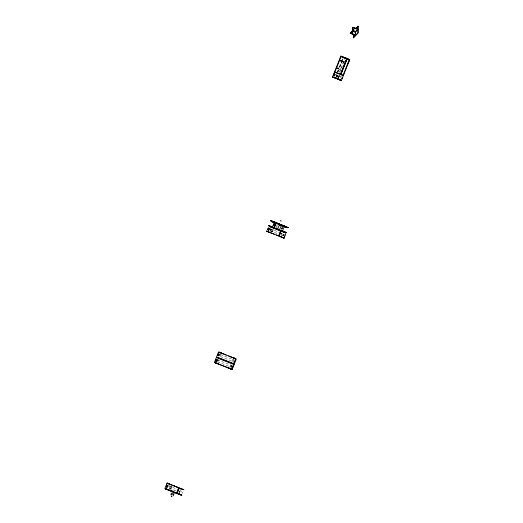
<?xml version="1.0" encoding="UTF-8"?>
<svg xmlns="http://www.w3.org/2000/svg" width="523" height="523" viewBox="0 0 523 523"><rect width="100%" height="100%" fill="white"/><g stroke="black" fill="none" stroke-linecap="round" stroke-linejoin="round"><path stroke-width="0.39" stroke-dasharray="2.62 1.96" d="M338.015 76.508L338.433 77.443M270.214 231.532L270.947 228.891M271.091 231.519L272.071 228.741M339.839 69.33L340.283 68.729L339.976 68.879M337.891 76.136C338.289 73.874 335.91 78.267 337.78 76.41M336.701 76.75L337.015 75.011L337.185 75.587A0.791 0.582 -63.9 0 1 336.864 76.286L336.688 76.476M169.315 488.835L170.818 485.723M336.178 76.495L336.897 74.959L336.374 76.378M171.067 486.743L171.021 485.697M337.237 75.881L337.204 75.103L337.355 75.658A0.771 0.588 -74.5 0 1 337.054 76.384L336.779 76.58L337.132 76.155M338.669 76.763L338.616 77.378L338.551 77.012M342.598 61.884C343.67 60.884 342.774 62.525 342.565 61.263M168.668 486.318L168.909 485.704M217.836 362.125L218.078 361.517M218.326 360.903L218.889 359.471M220.281 355.96L220.928 354.326M269.999 230.382L270.646 228.754M276.569 225.42L276.759 224.87M337.361 72.037L338.244 69.794M339.434 66.8L341.205 62.315M337.479 72.122L338.348 69.925M339.505 66.99L341.539 61.858M341.833 61.126L342.702 58.929M337.734 72.181L339.211 68.448M339.505 67.696L342.173 60.969M342.467 60.223L343.062 58.726M337.851 72.272L338.721 70.069M339.885 67.14L343.075 59.079M276.458 227.708L277.268 225.661M339.434 72.03L340.565 69.18M340.937 68.232L344.324 59.687M339.806 72.181L340.565 70.278M341.316 68.382L344.696 59.838M340.035 75.005L339.44 76.463M281.184 229.577L281.989 227.531M281.753 229.126L282.309 227.727M229.695 367.316L230.669 364.864M231.977 361.556L233.029 358.902M281.779 235.775L281.936 235.363M231.179 367.421L231.421 366.813A0.922 0.366 -60.8 0 1 230.813 366.826A0.922 0.366 -60.8 0 1 231.499 365.59A0.922 0.366 -60.8 0 1 231.866 366.08M231.663 366.198L232.068 365.178M233.219 362.276L233.376 361.87M283.505 235.272L283.747 234.657M344.141 62.093L344.526 61.825M339.002 76.332L339.499 76.051M169.164 486.397L169.583 485.73M336.838 76.142L336.635 76.456M272.019 231.329L271.339 232.035M338.126 76.234L339.067 75.835M272.542 230.669L273.026 230.179M170.969 487.959L170.995 487.632A5.178 4.89 -61.3 0 1 170.949 487.142M338.839 76.247L339.322 75.992M339.009 75.92L338.597 76.11A0.883 0.771 -61.3 0 0 338.42 76.208M169.537 487.358L169.478 487.331M342.415 60.936L345.912 62.329M342.774 62.021L344.147 62.564M339.152 69.186L340.519 69.729M334.877 74.155L340.918 76.554M336.498 76.691L340.277 78.189M276.667 224.903L277.092 225.073M276.412 226.792L277.262 227.126M281.086 228.643L281.511 228.813M270.169 228.754L279.445 232.434M270.979 229.721C270.012 229.336 272.084 230.159 271.091 229.76M270.208 230.754L278.053 233.866M281.622 235.285L283.048 235.847M220.405 354.548L233.925 359.916M220.477 356.562L233.245 361.628M217.457 359.804L231.728 365.472M217.529 361.818L231.048 367.185M168.471 485.723L177.487 489.299M169.295 488.037L176.807 491.012M172.028 490.012L172.865 490.345M173.695 490.672L174.532 491.005M338.446 77.339L338.276 76.92M171.001 487.828L171.008 488.273M272.718 230.087A5.178 4.89 -61.3 0 1 272.731 229.636M273.49 229.466A1.157 1.059 -72.8 0 1 273.307 229.643M273.372 229.898A5.178 4.7 -66.3 0 1 273.071 230.231M271.757 232.075A1.157 1.059 -64.5 0 1 272.254 231.205M272.293 231.042A5.178 4.772 -71.1 0 1 272.581 230.715M272.712 230.774A5.178 4.55 -73.7 0 1 272.699 231.212M272.627 231.356A1.157 1.066 -69.5 0 1 272.522 232.094M231.879 366.152A0.922 0.366 -61.5 0 1 232.081 365.923M233.402 361.511A0.922 0.366 -60.8 0 1 233.166 360.733A0.922 0.366 -60.8 0 1 234.088 360.046M231.441 367.283A0.922 0.366 -61.2 0 1 231.29 366.558A0.922 0.366 -61.2 0 1 232.068 365.642M181.35 491.633A0.922 0.366 -75.5 0 1 181.756 491.058M171.152 486.998A1.157 1.053 -67.8 0 1 171.269 486.227M171.982 486.377A1.157 1.059 -72.8 0 1 171.524 487.142M171.596 487.403A5.178 4.7 -66.3 0 1 171.289 487.737L170.766 488.175A5.178 4.772 -71.1 0 0 170.511 488.541M170.204 488.985A1.157 1.059 -64.5 0 1 170.478 488.704M170.929 488.279A5.178 4.55 -73.7 0 1 170.916 488.717M170.844 488.861A1.157 1.066 -69.5 0 1 170.714 489.652M283.087 234.683A0.922 0.373 -75.4 0 1 283.649 234.114M283.008 235.742A0.922 0.373 -75.4 0 1 282.95 235.291M283.773 235.017A0.922 0.366 -61.3 0 1 283.584 235.357M283.734 235.004A0.922 0.373 -74.9 0 0 283.649 235.33A0.922 0.373 -74.9 0 1 283.747 235.089M283.263 235.35A0.922 0.366 -61.6 0 1 283.734 234.533M282.191 227.59A0.915 0.36 -82.8 0 1 282.041 228.518A0.915 0.36 -82.8 0 1 281.655 228.832M281.413 228.708A0.915 0.36 -53.9 0 1 281.269 228.185M282.44 228.394A0.915 0.36 -55.2 0 1 282.185 228.675M281.851 228.688A0.915 0.36 -81.5 0 1 282.047 227.413M281.936 228.924A0.915 0.36 -56.1 0 1 282.427 227.714M341.133 77.09A0.869 0.34 -82.5 0 1 341.251 76.901M340.754 77.129A0.869 0.34 -83.7 0 1 341.244 76.763M340.695 78.071A0.869 0.34 -83.7 0 1 340.682 77.489"/><path stroke-width="0.78" d="M337.891 68.428L338.231 68.539M340.839 60.995L341.173 61.106M337.57 68.278L338.59 68.683M340.512 60.903L341.532 61.25M180.468 489.744L180.402 490.267M336.452 68.101L336.374 67.31L339.094 60.439M339.394 60.675L336.76 67.552M170.831 494.928L171.413 493.012M171.721 494.863L172.413 493.012M174.237 493.594L173.224 495.869M173.335 493.594L172.845 494.83M281.054 225.655L281.165 225.707A9.421 1.504 25.7 0 0 284.159 226.897A9.584 1.504 25.7 0 0 288.265 227.655L270.705 220.333L270.568 220.654A9.584 1.543 17.5 0 0 274.072 222.935A9.434 1.536 17.5 0 0 274.706 223.203M345.298 70.775L347.991 63.969M348.24 63.342L349.71 59.622L348.141 63.584M165.994 489.129L164.817 488.678L167.02 483.121L167.961 483.494M284.185 238.135L286.127 232.474M224.707 366.492L214.378 362.419L218.522 351.966L220.451 352.737M166.785 487.227L167.105 486.416M167.183 486.207L167.589 485.187M268.92 229.257L269.084 228.845M272.45 227.08L274.091 222.935L275.451 222.883M339.329 59.844L340.872 56.124M336.786 78.698L332.53 77.012L336.152 67.872M341.46 56.739L341.042 56.569L339.695 59.897M336.524 67.872L334.929 71.913L343.166 75.175L349.161 59.785M274.673 226.289L274.83 225.884M275.137 225.119L275.399 224.452M340.806 73.423L346.612 58.766M346.873 58.491L340.95 73.442L340.578 73.39M340.708 73.495L341.199 73.573L346.984 58.916L343.278 57.465M281.165 225.707L279.524 229.845L277.661 229.12L279.602 224.217L281.165 225.707A9.584 1.51 25.7 0 1 274.163 222.059L274.346 221.759A9.571 1.504 25.7 0 0 282.845 226.021A9.571 1.504 25.7 0 0 288.435 227.355M281.374 225.23L283.505 225.773M282.695 225.746L283.237 225.668L282.59 225.406M345.049 71.396L341.434 80.535L337.178 78.849M282.512 231.035L284.152 226.89L282.701 225.459M233.964 362.942L235.35 359.438M233.461 363.923L233.912 364.106L231.82 369.323L230.362 368.761M229.728 368.506L231.852 369.343L233.925 364.113M231.624 369.245L232.173 369.467L236.324 359.013L234.16 358.157M179.618 492.372L179.173 493.019M340.643 60.511L341.663 60.91M337.701 67.944L338.721 68.343M340.97 60.642L341.303 60.773M338.021 68.075L338.361 68.206M352.718 27.203L352.744 30.275L355.732 31.465L357.856 29.229L354.869 28.039L350.247 33.171L355.385 35.466L355.365 32.387L352.378 31.203L352.397 34.276L352.535 27.392L355.712 28.386M352.744 30.275L354.869 28.039M350.253 33.439L352.378 31.203M355.522 28.582L358.131 26.268L358.183 32.956L353.561 37.819L353.234 33.982M356.078 28.432L358.131 26.268M350.247 33.171L355.575 35.27L355.548 31.923L357.856 29.497L352.535 27.392M353.26 37.702L357.882 32.838L357.837 26.15M178.108 490.417L177.663 490.875M276.399 223.02L275.784 222.713M341.199 73.573L347.246 58.641L340.937 56.157M276.549 223.046L275.052 222.425M281.799 225.08L282.374 225.348M282.368 225.459L282.198 225.393M270.136 226.158L268.58 225.531L269.803 226.008M268.541 231.951L266.377 231.088L270.6 232.748M214.378 362.419L215.757 362.962M332.536 77.012L333.138 77.247M284.8 232.33L285.159 232.48M283.224 237.756L266.723 231.225L268.835 232.049M267.26 231.441L267.972 231.715M267.822 231.656L268.253 231.826M282.283 237.383L284.166 238.128L281.773 237.187M283.054 237.69L279.962 236.474M283.276 237.782L283.629 237.919M219.229 352.247L220.386 352.711M234.683 358.36L233.866 358.052M235.193 358.569L234.5 358.301L235.618 358.732L229.316 356.261M217.032 357.804L232.879 364.073M214.894 362.622L216.797 363.367M231.061 369.029L231.931 369.362L221.863 365.4M230.022 368.61L232.127 369.447M167.922 483.474L167.347 483.245L170.871 484.638M183.305 489.574L183.011 489.456M166.445 488.946L166.013 488.776L168.805 489.861M180.52 494.503L181.265 494.81L179.186 493.98M173.525 492.11L172.531 491.718L173.832 492.235M173.035 491.921L172.564 491.738M341.395 80.522L340.225 80.058M181.775 495.386L174.466 492.476M282.708 237.553L282.381 237.416M181.834 495.412L181.376 495.235M335.223 72.403L335.681 72.586M283.832 225.903L282.479 225.361M273.071 227.309L274.235 227.767M269.149 226.132L269.012 226.086M216.025 363.073L215.705 362.949M341.826 75.018L343.042 75.502M169.968 484.298L167.824 483.442L168.393 483.67M182.821 489.384L183.207 489.535L181.135 488.698M182.9 489.41L183.893 489.796M285.937 232.402L286.349 232.572L285.12 232.088M215.26 362.772L215.587 362.903M230.63 368.859L230.944 368.976M335.655 77.868L335.982 77.999M269.155 226.511L280.877 231.146M217.006 357.412L217.359 357.549M165.85 488.704L166.039 488.783M343.65 57.236L349.684 59.615M341.114 56.595L349.083 59.753M334.955 72.298L336.596 72.945M235.409 358.66L235.043 358.503M217.45 357.209L218.353 357.562M169.106 483.938L167.072 483.147M167.17 483.187L167.824 483.442M165.497 488.56L166.582 488.985M341.009 56.177L345.984 58.138M335.681 77.875L336.054 78.025L335.184 77.685M333.517 77.397L333.739 77.482M340.865 80.313L339.309 79.699M266.723 231.218L267.658 231.597M216.287 363.171L214.587 362.504M230.421 368.774L230.806 368.924M348.998 59.72L348.58 59.557M338.021 78.803L338.649 79.058L338.061 78.823M332.791 77.11L333.386 77.345M337.675 79.045L338.309 79.3M280.178 220.68L281.25 221.098M269.992 226.459L269.208 226.165M219.085 352.188L220.935 352.914M235.795 358.811L232.101 357.359M217.32 357.536L233.5 363.936M182.52 489.267L183.651 489.705M348.063 59.354L347.547 59.151M334.419 77.371L333.844 77.156L334.465 77.404M339.708 79.476L339.094 79.235L339.643 79.444M334.661 77.849L332.916 77.162L334.204 77.679M336.296 78.496L335.655 78.247L336.158 78.45M277.092 223.229L275.229 222.497M280.269 224.491L280.38 224.537M269.613 225.936L272.058 226.897M273.64 227.531L274.895 228.028M282.904 231.218L285.349 232.179M269.953 226.446L272.006 227.257M282.459 231.414L282.551 231.454M283.204 231.709L283.799 231.944M219.693 352.424L222.739 353.626M218.398 357.582L232.885 363.315M215.417 362.825L218.601 364.08M227.963 367.813L231.146 369.068M180.232 488.364L182.965 489.443M179.396 491.208L179.709 491.332M179.971 491.437L179.559 491.274M178.16 493.594L178.67 493.79M179.101 493.96L179.651 494.183L177.794 493.424M165.811 489.064L168.151 489.986M178.552 494.124L180.893 495.046M345.912 58.504L346.716 58.824M336.341 72.841L342.003 75.09M335.132 77.652L336.054 78.019M337.152 78.47L336.452 78.182L336.943 78.378M334.197 77.666L339.767 79.882M276.419 222.968L280.609 224.635M281.119 224.831L281.936 225.158M271.908 226.838L278.903 229.604M282.132 230.911L283.054 231.277M271.98 227.244L283.76 231.911M230.826 356.849L219.039 352.182M170.204 484.37L176.918 487.024M174.192 485.978L180.899 488.632M168.341 489.678L176.048 492.758M176.447 492.914L177.029 493.15M177.728 493.424L178.624 493.777M168.007 489.927L174.715 492.574M174.525 492.535L178.696 494.183M352.561 30.739L355.548 31.923M345.448 57.935L349.331 59.478M342.317 57.079L342.774 57.262M343.657 57.615L344.134 57.805M337.78 78.712L338.629 79.038M270.568 220.654L288.271 227.655M272.888 227.257L270.051 226.126M278.641 229.499L285.989 232.421M271.123 226.93L271.895 227.237M281.537 231.401L284.715 232.67M268.404 230.042L267.769 229.787A0.922 0.373 -61.9 0 1 267.698 228.989A0.922 0.373 -61.9 0 1 268.436 228.106L269.084 228.322M268.626 231.99L274.124 234.167M276.438 235.049L281.93 237.233M226.23 355.032L220.771 352.868M228.616 355.947L234.075 358.111M224.439 366.388L229.93 368.565M216.627 363.322L222.125 365.505M176.748 486.959L181.926 489.012M169.177 483.991L174.362 486.044M167.353 489.312L168.158 489.633M168.53 489.783L169.23 490.058M169.825 490.293L170.825 490.692M171.165 490.822L171.864 491.104M174.728 492.208L177.637 493.359M172.244 491.633L165.634 489.005M348.586 59.171L349.606 59.583M338.244 78.888L338.59 79.032M337.806 79.097L338.185 79.248M339.76 79.869L341.009 80.365M283.178 231.682L285.087 232.441M270.077 226.511L270.666 226.747M271.189 226.949L271.77 227.185M166.079 488.802L166.595 489.012M167.216 489.26L167.903 489.528M285.048 232.421L285.499 232.604M282.021 237.272L283.806 237.985M219.765 352.469L220.268 352.665M232.977 363.354L233.343 363.498M180.598 494.542L181.344 494.836M173.538 492.117L174.087 492.346M234.579 358.32L235.285 358.601M167.262 483.219L167.693 483.396M167.582 483.35L168.151 483.572M180.906 494.666L181.252 494.804M177.892 490.332L177.912 490.973M279.975 232.898L279.988 233.585M353.535 34.106L353.561 37.819M280.053 232.892A5.178 4.55 -73.7 0 1 280.067 232.454M280.138 232.31A1.157 1.066 -69.5 0 1 280.609 231.12M280.988 231.258A1.157 1.059 -64.5 0 1 280.505 232.467M280.472 232.624A5.178 4.772 -71.1 0 1 280.178 232.957L279.74 233.487A5.178 4.7 -66.3 0 0 279.387 233.768M279.001 235.219A1.157 1.059 -72.8 0 1 279.452 234.023M280.04 233.578A5.178 4.89 -61.3 0 1 280.034 234.029M279.831 234.167A1.157 1.053 -67.8 0 1 279.347 235.37M215.907 359.85A0.922 0.373 -74.8 0 1 216.411 359.393A0.922 0.373 -74.8 0 1 216.548 360.144M216.398 360.739A0.922 0.438 -68.1 0 1 215.803 361.138A0.922 0.438 -68.1 0 1 215.639 360.445M232.715 366.904A0.922 0.373 -61.7 0 1 232.467 367.27M218.104 354.293A0.922 0.373 -74.8 0 1 218.607 353.842A0.922 0.373 -74.8 0 1 218.751 354.587M218.601 355.189A0.922 0.438 -68.1 0 1 217.999 355.581A0.922 0.438 -68.1 0 1 217.836 354.888M219.385 354.908A0.922 0.366 -61.5 0 1 218.536 355.784A0.922 0.366 -61.5 0 1 218.699 354.666A0.922 0.366 -61.5 0 1 219.477 354.274M218.928 355.764A0.922 0.366 -75.5 0 1 218.908 355.437M234.729 361.635A0.922 0.373 -61.7 0 1 234.559 361.824M216.581 361.21A0.922 0.366 -61.2 0 1 216.744 360.622M216.332 361.066A0.922 0.373 -75.2 0 1 216.81 359.674A0.922 0.373 -75.2 0 1 217.137 360.51A0.922 0.373 -75.2 0 1 216.45 361.367M167.785 485.592A0.922 0.366 -75.9 0 1 167.445 487.05A0.922 0.366 -75.9 0 1 166.994 486.488A0.922 0.366 -75.9 0 1 167.635 485.403M182.481 492.718A0.922 0.373 -75 0 1 182.259 493.012M177.977 490.28A5.178 4.55 -73.7 0 1 177.99 489.842M178.055 489.698A1.157 1.066 -69.5 0 1 178.533 488.502M178.912 488.639A1.157 1.059 -64.5 0 1 178.428 489.848M178.389 490.012A5.178 4.772 -71.1 0 1 178.101 490.339M176.918 492.607A1.157 1.059 -72.8 0 1 177.375 491.411M177.31 491.156A5.178 4.7 -66.3 0 1 177.617 490.822M177.964 490.966A5.178 4.89 -61.3 0 1 177.957 491.417M177.755 491.555A1.157 1.053 -67.8 0 1 177.271 492.758M268.757 229.336A0.922 0.366 -75.7 0 1 269.084 228.59M268.417 230.015A0.922 0.366 -61.4 0 1 268.325 229.257A0.922 0.366 -61.4 0 1 269.07 228.368M269.142 228.459A0.922 0.373 -75.3 0 1 269.188 228.871M269.07 229.453A0.922 0.373 -75.3 0 1 268.423 229.996M275.399 224.596A0.915 0.36 -82.9 0 1 275.327 225.805A0.915 0.36 -82.9 0 1 274.823 226.06M274.588 226.034A0.915 0.36 -53.8 0 1 274.562 225.452A0.915 0.36 -53.8 0 1 275.196 224.642M275 224.367A0.915 0.36 -55.1 0 1 275.222 224.91A0.915 0.36 -55.1 0 1 274.405 225.864M274.346 225.746A0.915 0.36 -81.6 0 1 274.444 224.622A0.915 0.36 -81.6 0 1 274.915 224.262M274.091 225.733A0.915 0.366 -80.8 0 0 274.647 225.491A0.915 0.366 -80.8 0 0 274.693 224.21A0.915 0.36 -55.9 0 0 273.882 225.191A0.915 0.36 -55.9 0 0 274.072 225.766M268.443 228.087A0.922 0.373 -74.8 0 1 268.41 229.27A0.922 0.373 -74.8 0 1 267.783 229.747M284.754 234.624A0.922 0.373 -74.7 0 1 284.78 235.317M284.342 236.219A0.922 0.373 -74.7 0 1 284.251 236.272M284.774 225.923A9.571 1.536 17.5 0 1 281.113 225.04M275.235 223.04A9.571 1.536 17.5 0 1 270.659 220.32M284.414 226.198A9.584 1.536 17.5 0 1 283.76 226.06M334.452 75.848A0.876 0.346 -82.3 0 1 334.315 74.639A0.876 0.346 -82.3 0 1 334.89 74.331A0.876 0.346 -82.3 0 1 334.7 75.717M342.487 77.28A0.876 0.484 -68.2 0 1 342.545 77.646M342.186 78.457A0.876 0.346 -80.1 0 1 341.911 78.783M342.068 77.672A0.876 0.346 -81.4 0 1 341.807 78.528M334.576 75.639A0.869 0.34 -83.6 0 1 334.55 75.397M171.237 496.353C172.021 497.844 172.185 494.895 171.237 496.353M270.169 226.537L270.613 226.721L270.169 226.537M281.354 233.781L282.126 234.082L281.374 233.788M216.483 360.955A0.922 0.373 -61.7 0 0 216.862 359.582A0.922 0.373 -61.7 0 0 215.927 360.635A0.922 0.373 -61.7 0 0 216.483 360.955M216.522 360.968A0.922 0.373 -61.7 0 0 216.901 359.595A0.922 0.373 -61.7 0 0 215.96 360.654A0.922 0.373 -61.7 0 0 216.522 360.968M166.902 486.58A0.922 0.373 -75.2 0 0 166.981 485.141A0.922 0.373 -75.2 0 0 166.307 486.351A0.922 0.373 -75.2 0 0 166.902 486.58M167.223 486.671A0.922 0.373 -75.5 0 0 167.262 485.252A0.922 0.373 -75.5 0 0 166.602 486.508A0.922 0.373 -75.5 0 0 167.223 486.671M268.9 229.009A0.922 0.373 -61.7 0 0 268.77 228.244A0.922 0.373 -75 0 0 268.149 228.714A0.922 0.373 -75 0 0 268.083 229.865A0.922 0.373 -61.7 0 0 268.9 229.009M334.112 75.214A0.876 0.346 -80.1 0 0 334.06 73.854A0.876 0.346 -80.1 0 0 333.524 75.07A0.876 0.346 -80.1 0 0 334.112 75.214M334.432 75.351A0.876 0.346 -81 0 0 334.374 73.978A0.876 0.346 -81 0 0 333.851 75.188A0.876 0.346 -81 0 0 334.432 75.351"/></g></svg>
